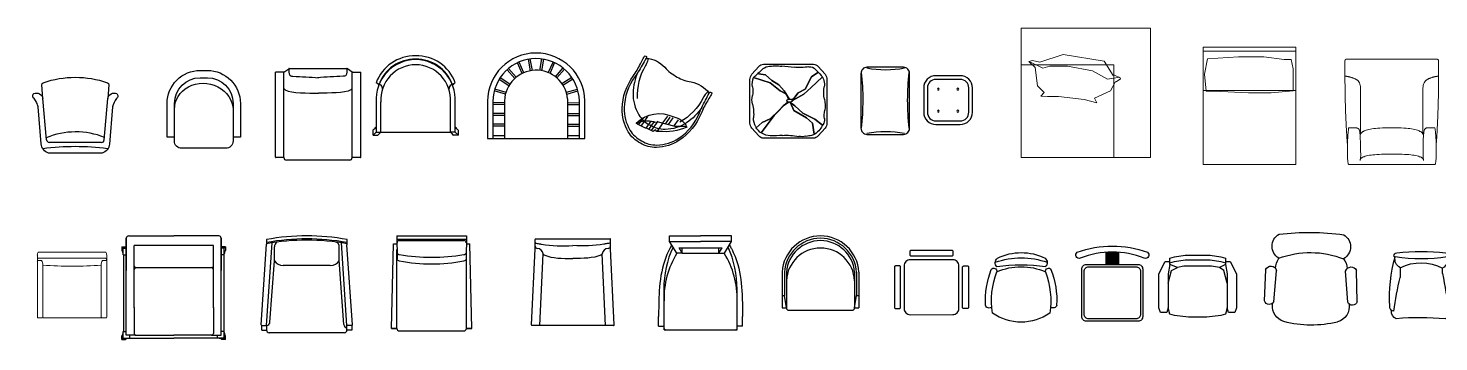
# Model space of a CAD drawing. Header units: millimetres. Extents: x 14385 to 129787, y 107826 to 186798.
# Drawn here: x 54270 to 65846, y 153009 to 155581 of the extents above; entities that cross this region are included whole.
import ezdxf

# ---------------------------------------------------------------- set-up
doc = ezdxf.new("R2010")
doc.units = ezdxf.units.MM
doc.header["$LTSCALE"] = 1000
doc.set_wipeout_variables(frame=1)
doc.layers.add('FF-FURN', color=51, linetype='Continuous')
doc.layers.add('wipess', color=8, linetype='Continuous')

# ---------------------------------------------------------------- blocks, each defined once
blk = doc.blocks.new('CHAIR-650X650')
blk.add_wipeout([(-293, -13), (-293, -16), (-294, -19), (-295, -21), (-298, -25), (-300, -26), (-305, -26), (-307, -25), (-307, -25), (-311, -23), (-313, -21), (-314, -18), (-314, -18), (-314, -14), (-314, -7), (-313, 8), (-312, 23), (-312, 41), (-312, 57), (-311, 68), (-311, 85), (-312, 126), (-314, 153), (-318, 190), (-319, 217), (-319, 243), (-318, 264), (-316, 284), (-314, 298), (-309, 325), (-303, 349), (-296, 373), (-287, 398), (-274, 428), (-266, 445), (-253, 468), (-241, 486), (-225, 507), (-203, 531), (-191, 543), (-161, 567), (-130, 587), (-112, 597), (-86, 607), (-63, 614), (-37, 618), (-12, 620), (17, 620), (44, 618), (62, 615), (85, 609), (110, 600), (135, 587), (159, 572), (178, 558), (201, 538), (219, 519), (234, 501), (243, 489), (252, 476), (264, 457), (277, 432), (286, 413), (298, 380), (308, 346), (313, 326), (317, 305), (320, 284), (323, 260), (324, 241), (324, 213), (323, 200), (321, 173), (317, 133), (316, 109), (316, 89), (316, 68), (317, 59), (317, 31), (318, -5), (319, -14), (319, -18), (317, -21), (315, -24), (311, -26), (309, -26), (305, -25), (303, -24), (300, -22), (299, -20), (298, -16), (298, -12), (291, -15), (282, -19), (274, -22), (264, -25), (255, -27), (245, -29), (234, -31), (222, -32), (214, -33), (206, -33), (197, -33), (182, -32), (170, -31), (155, -28), (139, -24), (128, -21), (118, -17), (109, -15), (100, -12), (86, -9), (68, -5), (53, -3), (35, -1), (21, 0), (2, 0), (-9, 0), (-21, -1), (-33, -2), (-42, -3), (-54, -4), (-62, -6), (-78, -9), (-91, -12), (-97, -14), (-108, -17), (-118, -21), (-126, -23), (-134, -25), (-140, -27), (-154, -30), (-165, -31), (-172, -32), (-182, -33), (-193, -33), (-202, -33), (-213, -33), (-224, -32), (-231, -31), (-248, -27), (-264, -23), (-276, -19), (-281, -18), (-286, -16), (-289, -15), (-292, -13)])
at = {"color": 0, "linetype": 'Continuous'}
blk.add_lwpolyline([(298, -12, -0.192758), (129, -21, 0.085902), (2, 0, 0.08954), (-119, -21, -0.18606), (-293, -13, -0.000264), (-293, -16, -1.061979), (-314, -14, 0.041491), (-314, 1, 0.024434), (-312, 52, 0.045583), (-316, 167, -0.150789), (-266, 445, -0.143435), (-130, 587, -0.142303), (2, 620, -0.142303), (135, 587, -0.143435), (271, 445, -0.150789), (320, 167, 0.045583), (317, 52, 0.024434), (318, 1, 0.041491), (319, -14, -1.061979), (298, -16)], format="xyb", close=True, dxfattribs=at)
at = {"color": 55, "linetype": 'Continuous'}
for points in [[(2, 599, 0.142303), (-124, 568, 0.143435), (-254, 432, 0.150789), (-301, 167, -0.019162), (-297, 121, -0.012092), (-293, -13, -1.061979)], [(298, -12, -0.012078), (302, 121, -0.019162), (306, 167, 0.150789), (258, 432, 0.143435), (129, 568, 0.142303), (2, 599, 2.98005)], [(-297, 121, -0.098813), (-249, 290, -0.143435), (-122, 423, -0.142303), (2, 453, -2.98005)], [(302, 121, 0.098813), (254, 290, 0.143435), (127, 423, 0.142303), (2, 453, 2.98005)]]:
    blk.add_lwpolyline(points, format="xyb", dxfattribs=at)
at = {"color": 53}
blk.add_lwpolyline([(-84, 462), (-70, 471), (-53, 464), (-43, 485), (12, 489, -0.055778), (112, 495, -0.322884), (-133, 300, -0.26527), (-269, 321, -0.13021)], format="xyb", close=True, dxfattribs=at)
at = {"color": 59}
for points in [[(112, 495, -0.169686), (-9, 412), (-18, 412), (-41, 395), (-176, 361), (-246, 322), (-269, 321)], [(-283, -17, 0.173618), (-272, 3, 0.0594), (-269, 44, -0.149572), (-197, 312, 1.755029)], [(288, -17, -0.173618), (277, 3, -0.0594), (274, 44, 0.149572), (202, 312, -1.755029)]]:
    blk.add_lwpolyline(points, format="xyb", dxfattribs=at)
for points in [[(-74, 467), (-82, 384)], [(-28, 486), (-38, 392)], [(-5, 488), (-12, 412)], [(19, 490), (11, 419)], [(65, 495), (56, 399)], [(89, 496), (81, 426)], [(-171, 362), (-178, 301)], [(-126, 373), (-133, 309)], [(-103, 379), (-109, 314)], [(-79, 385), (-86, 317)]]:
    blk.add_lwpolyline(points, dxfattribs=at)
blk = doc.blocks.new('沙发H')
blk.add_wipeout([(-205, 303), (-226, 298), (-233, 293), (-243, 285), (-254, 272), (-293, 229), (-307, 212), (-312, 201), (-316, 179), (-316, 168), (-316, -179), (-315, -189), (-312, -201), (-306, -214), (-297, -225), (-276, -249), (-262, -264), (-254, -273), (-243, -285), (-236, -292), (-226, -298), (-215, -302), (-205, -303), (205, -303), (218, -300), (223, -299), (231, -295), (235, -292), (247, -281), (253, -274), (295, -227), (300, -221), (305, -215), (308, -211), (310, -207), (313, -197), (315, -190), (316, -185), (316, -179), (316, 180), (315, 192), (312, 201), (309, 208), (304, 216), (295, 227), (278, 246), (266, 260), (256, 270), (248, 280), (242, 286), (237, 291), (233, 294), (223, 299), (212, 302), (207, 303), (205, 303)])
at = {"linetype": 'Continuous'}
blk.add_lwpolyline([(-205, 303), (205, 303, -0.219074), (243, 285), (300, 221, -0.190237), (316, 179), (316, -179, -0.180334), (300, -221), (243, -285, -0.206172), (205, -303), (-205, -303, -0.219074), (-243, -285), (-300, -221, -0.190237), (-316, -179), (-316, 179, -0.180334), (-300, 221), (-243, 285, -0.206172), (-205, 303)], format="xyb", close=True, dxfattribs=at)
at = {"color": 59}
for points in [[(240, 235), (189, 199), (136, 100), (80, 70), (44, 23), (26, 10), (44, 23), (80, 70), (136, 100), (189, 199)], [(-287, 194), (-151, 151), (-68, 85), (-16, 57), (0, 17), (-16, 57), (-68, 85), (-151, 151)], [(-247, 226), (-189, 216), (-137, 171), (-80, 134), (-35, 85), (8, 15), (-35, 85), (-80, 134), (-137, 171), (-189, 216)], [(277, 198), (186, 114), (127, 58), (33, 6), (127, 58), (186, 114)], [(-264, -217), (-217, -175), (-149, -143), (-77, -72), (-44, -39), (-1, -7), (-44, -39), (-77, -72), (-149, -143), (-217, -175)], [(-224, -259), (-151, -161), (-116, -116), (-12, -9), (-116, -116), (-151, -161)], [(278, -195), (216, -148), (119, -97), (51, -39), (12, -7), (51, -39), (119, -97), (216, -148)], [(210, -271), (198, -180), (147, -136), (45, -77), (18, -12), (45, -77), (147, -136), (198, -180)]]:
    blk.add_lwpolyline(points, close=True, dxfattribs=at)
at = {"color": 59, "extrusion": (0, 0, -1)}
for centre, major_axis, start_param, end_param in [((-539, 634), (0, 517), 2.385158, 2.508314), ((-539, 634), (0, 517), 2.385158, 2.508314), ((-157, 184), (0, 101), -0.756435, -0.1285), ((-157, 184), (0, 101), -0.756435, -0.1285), ((-102, -288), (0, 578), -0.1285, 0.093813), ((-102, -288), (0, 578), -0.1285, 0.093813), ((283, 4261), (0, 3992), 3.207478, 3.235406), ((283, 4261), (0, 3992), 3.207478, 3.235406), ((89, 1000), (0, 723), 3.020763, 3.207478), ((89, 1000), (0, 723), 3.020763, 3.207478), ((176, 207), (0, 75.2), -0.12083, 0.771697), ((176, 207), (0, 75.2), -0.12083, 0.771697), ((-3246, -3701), (0, 5527), 0.771697, 0.784303), ((-3246, -3701), (0, 5527), 0.771697, 0.784303), ((-188, 143), (0, 121), 4.516718, 5.15177), ((-188, 143), (0, 121), 4.516718, 5.15177), ((-446, 86), (0, 171), 1.375126, 1.806856), ((-446, 86), (0, 171), 1.375126, 1.806856), ((-165, 68), (0, 184), -0.819351, -0.633279), ((-165, 68), (0, 184), -0.819351, -0.633279), ((201, 138), (0, 105), 0.784303, 1.761534), ((201, 138), (0, 105), 0.784303, 1.761534), ((505, 73), (0, 239), 4.477551, 4.903127), ((505, 73), (0, 239), 4.477551, 4.903127), ((-173, 13), (0, 141), 4.45483, 4.948448), ((-173, 13), (0, 141), 4.45483, 4.948448), ((-6, 4), (0, 7.54), 4.649997, 5.309663), ((-6, 4), (0, 7.54), 4.649997, 5.309663), ((-6, 4), (0, 7.54), 3.990331, 4.649997), ((-6, 4), (0, 7.54), 3.990331, 4.649997), ((2, -2), (0, 18.2), -0.973522, -0.552927), ((2, -2), (0, 18.2), -0.973522, -0.552927), ((8, -12), (0, 30), -0.552927, -0.280107), ((8, -12), (0, 30), -0.552927, -0.280107), ((12, -29), (0, 47), -0.280107, -0.062392), ((12, -29), (0, 47), -0.280107, -0.062392), ((12, -29), (0, 47), -0.062392, 0.155324), ((12, -29), (0, 47), -0.062392, 0.155324), ((14, -12), (0, 30), 0.155324, 0.428144), ((14, -12), (0, 30), 0.155324, 0.428144), ((19, -1), (0, 18.2), 0.428144, 0.848739), ((19, -1), (0, 18.2), 0.428144, 0.848739), ((18, 12), (0, 18.2), 2.168071, 2.588665), ((18, 12), (0, 18.2), 2.168071, 2.588665), ((26, 6), (0, 7.54), 0.848739, 1.508405), ((26, 6), (0, 7.54), 0.848739, 1.508405), ((26, 6), (0, 7.54), 1.508405, 2.168071), ((26, 6), (0, 7.54), 1.508405, 2.168071), ((105, -34), (0, 218), 1.335959, 1.756875), ((105, -34), (0, 218), 1.335959, 1.756875), ((-595, -111), (0, 344), 1.313238, 1.6459), ((-595, -111), (0, 344), 1.313238, 1.6459), ((1, 11), (0, 18.2), 3.569737, 3.990331), ((1, 11), (0, 18.2), 3.569737, 3.990331), ((6, 22), (0, 30), 3.296916, 3.569737), ((6, 22), (0, 30), 3.296916, 3.569737), ((8, 38), (0, 47), 3.079201, 3.296916), ((8, 38), (0, 47), 3.079201, 3.296916), ((8, 38), (0, 47), 2.861486, 3.079201), ((8, 38), (0, 47), 2.861486, 3.079201), ((12, 22), (0, 30), 2.588665, 2.861486), ((12, 22), (0, 30), 2.588665, 2.861486), ((512, -119), (0, 242), 4.612258, 4.898467), ((512, -119), (0, 242), 4.612258, 4.898467), ((-181, -145), (0, 117), 4.114968, 4.787493), ((-181, -145), (0, 117), 4.114968, 4.787493), ((-139, -114), (0, 174), 3.682931, 4.114968), ((-139, -114), (0, 174), 3.682931, 4.114968), ((140, -125), (0, 168), 2.251328, 2.603437), ((140, -125), (0, 168), 2.251328, 2.603437), ((-341, 308), (0, 856), 2.195725, 2.251328), ((-341, 308), (0, 856), 2.195725, 2.251328), ((230, -150), (0, 72.5), 1.470666, 2.195725), ((230, -150), (0, 72.5), 1.470666, 2.195725), ((-150, -133), (0, 150), 3.134477, 3.682931), ((-150, -133), (0, 150), 3.134477, 3.682931), ((-163, 1837), (0, 2121), 3.08205, 3.134477), ((-163, 1837), (0, 2121), 3.08205, 3.134477), ((-16, -902), (0, 623), -0.059543, 0.179428), ((-16, -902), (0, 623), -0.059543, 0.179428), ((110, -129), (0, 162), 2.916707, 3.32102), ((110, -129), (0, 162), 2.916707, 3.32102), ((234, -729), (0, 453), -0.224885, -0.10549), ((234, -729), (0, 453), -0.224885, -0.10549), ((184, -208), (0, 70.9), 2.603437, 3.036103), ((184, -208), (0, 70.9), 2.603437, 3.036103)]:
    blk.add_ellipse(centre, major_axis=major_axis, ratio=0.9, start_param=start_param, end_param=end_param, dxfattribs=at)
blk = doc.blocks.new('做成ACAD TuKuai0299')
blk.add_wipeout([(-300, -521), (-299, -221), (-300, -245), (-297, -204), (-292, -183), (-279, -141), (-271, -125), (-250, -89), (-220, -54), (-174, -17), (-153, -4), (-112, 12), (-83, 20), (-50, 25), (-29, 25), (31, 25), (49, 25), (70, 23), (116, 12), (178, -18), (197, -32), (229, -61), (250, -87), (267, -114), (291, -171), (300, -220), (301, -237), (301, -521), (241, -521), (241, -553), (234, -580), (223, -595), (198, -611), (181, -613), (-180, -613), (-210, -604), (-222, -595), (-232, -581), (-238, -566), (-240, -553), (-240, -521)]).dxf.layer = 'wipess'
at = {"linetype": 'Continuous'}
for p, q in [((-29, -35), (31, -35)), ((-240, -553), (-240, -245)), ((241, -245), (241, -553))]:
    blk.add_line(p, q, dxfattribs=at)
blk.add_lwpolyline([(-240, -553), (-240, -521), (-300, -521), (-300, -245, -0.414214), (-29, 25), (31, 25, -0.414214), (301, -245), (301, -521), (241, -521), (241, -553, -0.414214), (181, -613), (-180, -613, -0.414214), (-240, -553, 0)], format="xyb", dxfattribs=at)
at = {"color": 57, "linetype": 'Continuous', "extrusion": (0, 0, -1)}
blk.add_ellipse((1, -296), major_axis=(-239, 29), ratio=0.896011, start_param=-0.134437, end_param=3.007156, dxfattribs=at)
at = {"linetype": 'Continuous', "extrusion": (0, 0, -1)}
for centre, start_param, end_param in [((-29, -245), -1.140515, 0.430281), ((31, -245), 0.430281, 2.001077)]:
    blk.add_ellipse(centre, major_axis=(-88, 191), ratio=1, start_param=start_param, end_param=end_param, dxfattribs=at)
blk = doc.blocks.new('做成ACAD TuKuai0057')
at = {"linetype": 'Continuous'}
blk.add_lwpolyline([(-100, 0), (100, 0, 0.414214), (200, 100), (200, 300, 0.414214), (100, 400), (-100, 400, 0.414214), (-200, 300), (-200, 100, 0.414214)], format="xyb", close=True, dxfattribs=at)
at = {"color": 57, "linetype": 'Continuous'}
blk.add_lwpolyline([(-100, 30), (100, 30, 0.414214), (170, 100), (170, 300, 0.414214), (100, 370), (-100, 370, 0.414214), (-170, 300), (-170, 100, 0.414214)], format="xyb", close=True, dxfattribs=at)
at = {"color": 58, "linetype": 'Continuous'}
for centre, start, end in [((-80, 291), 90, 270), ((-80, 291), 270, 90), ((80, 291), 90, 270), ((80, 291), 270, 90), ((-80, 109), 90, 270), ((-80, 109), 270, 90), ((80, 109), 90, 270), ((80, 109), 270, 90)]:
    blk.add_arc(centre, 7.5, start, end, dxfattribs=at)
blk = doc.blocks.new('做成ACAD TuKuai0297')
blk.add_wipeout([(-250, 532), (-191, 532), (-125, 535), (-59, 540), (16, 547), (76, 555), (122, 562), (152, 567), (161, 564), (176, 555), (186, 543), (193, 531), (196, 520), (196, 514), (197, 510), (196, 504), (201, 501), (205, 499), (212, 491), (216, 484), (218, 478), (220, 463), (225, 422), (228, 395), (229, 372), (230, 358), (231, 336), (232, 294), (231, 258), (231, 239), (230, 222), (228, 198), (227, 183), (225, 163), (222, 136), (219, 116), (215, 93), (213, 81), (212, 76), (210, 62), (212, 62), (214, 62), (217, 60), (219, 58), (220, 56), (220, 53), (219, 46), (218, 42), (215, 37), (212, 34), (208, 31), (201, 28), (194, 26), (186, 25), (171, 22), (140, 17), (127, 15), (114, 13), (91, 10), (77, 8), (66, 7), (50, 5), (32, 3), (22, 2), (9, 1), (0, 0), (-30, -2), (-44, -3), (-66, -5), (-79, -5), (-86, -5), (-93, -6), (-101, -6), (-111, -6), (-128, -7), (-170, -7), (-184, -7), (-200, -7), (-205, -6), (-212, -4), (-220, 2), (-222, 5), (-224, 9), (-225, 12), (-226, 18), (-225, 21), (-223, 23), (-220, 25), (-216, 26), (-227, 56), (-235, 79), (-244, 108), (-250, 128), (-262, 172), (-271, 216), (-278, 249), (-285, 297), (-289, 330), (-292, 366), (-294, 406), (-295, 431), (-294, 442), (-288, 454), (-285, 457), (-282, 461), (-284, 470), (-284, 477), (-284, 484), (-280, 498), (-276, 506), (-271, 515), (-265, 521), (-260, 525), (-256, 528), (-254, 529)])
blk.add_lwpolyline([(-216, 26, 0.370527), (-226, 18, 0.392463), (-200, -7, 0.050605), (198, 27, 0.392463), (220, 56, 0.390035), (210, 62, 0.085016), (219, 471, 0.302708), (196, 504, 0.359248), (152, 567, -0.044846), (-250, 532, 0.359327), (-282, 461, 0.270651), (-295, 427, 0.08502), (-216, 26, -1.327598)], format="xyb")
at = {"linetype": 'Continuous'}
for centre, radius, start, end in [((-266, 446), 22, 90.6473, 137.7044), ((2476, 1094), 2812, 192.8738, 198.6002), ((-142, 51), 78, 120.5445, 198.6923), ((-2012, -24), 1835, 4.4158, 6.9115), ((-2012, -24), 1835, 4.4158, 6.9115), ((-39, 468), 378, 247.7237, 302.5042), ((781, 241), 624, 184.3921, 188.5442), ((781, 241), 624, 184.3921, 188.5442), ((134, 78), 77.5, 348.3173, 66.522), ((119, -1383), 1448, 86.4012, 103.3762)]:
    blk.add_arc(centre, radius, start, end, dxfattribs=at)
for centre, radius, start, end in [((-3314, 618), 3499, 353.0313, 358.1647), ((188, 496), 11.3, 43.0979, 114.4928)]:
    blk.add_arc(centre, radius, start, end)
blk = doc.blocks.new('做成ACAD TuKuai0294')
at = {"linetype": 'Continuous'}
for p, q in [((-321, 592), (-320, 582)), ((-384, 562), (-375, 306)), ((-308, 568), (-286, 314)), ((298, 573), (281, 319)), ((375, 568), (370, 312))]:
    blk.add_line(p, q, dxfattribs=at)
for centre, radius, start, end in [((-189, 604), 132, 106.5812, 185.4726), ((1, -171), 931, 76.7476, 104.1976), ((179, 607), 132, 351.1465, 74.3639), ((-345, 549), 41.6, 26.5157, 161.7564), ((336, 555), 41.6, 19.1887, 154.4295), ((-332, 324), 47.2, 202.629, 347.6063), ((-89, 318), 207, 186.5142, 210.6986), ((143, 306), 151, 323.2133, 355.8254), ((327, 330), 47.2, 193.3389, 338.3162), ((-209, 114), 114, 120.8653, 240.0799), ((-8, 915), 750, 249.6815, 291.2636), ((207, 117), 114, 300.8653, 60.0799), ((-17, 2063), 2063, 263.0633, 277.8818)]:
    blk.add_arc(centre, radius, start, end, dxfattribs=at)
blk = doc.blocks.new('做成ACAD TuKuai0291')
blk.add_wipeout([(-457.2, 228.6), (-457.2, 266.7), (-355.6, 317.5), (-76.2, 317.5), (-38.1, 304.8), (-38.1, 254), (-76.2, 241.3), (-25.4, 228.6), (-12.7, 190.5), (0, 76.2), (0, -76.2), (-12.7, -190.5), (-25.4, -228.6), (-76.2, -241.3), (-38.1, -254), (-38.1, -304.8), (-76.2, -317.5), (-355.6, -317.5), (-457.2, -266.7), (-457.2, -228.6), (-482.6, -228.6), (-495.3, -190.5), (-508, -101.6), (-508, 101.6), (-495.3, 190.5), (-482.6, 228.6)]).dxf.layer = 'wipess'
at = {"linetype": 'Continuous'}
for p, q in [((-431.8, 228.6), (-355.6, 241.3)), ((-279.4, 241.3), (-381, 215.9)), ((-355.6, 241.3), (-76.2, 241.3)), ((-431.8, 228.6), (-457.2, 228.6)), ((-406.4, 165.1), (-431.8, 228.6)), ((-419.1, 114.3), (-406.4, 165.1)), ((-381, 215.9), (-406.4, 165.1)), ((-419.1, -114.3), (-419.1, 114.3)), ((-406.4, -177.8), (-419.1, -114.3)), ((-457.2, -228.6), (-431.8, -228.6)), ((-431.8, -228.6), (-406.4, -177.8)), ((-431.8, -228.6), (-355.6, -241.3)), ((-381, -215.9), (-406.4, -177.8)), ((-279.4, -241.3), (-381, -215.9)), ((-355.6, -241.3), (-76.2, -241.3))]:
    blk.add_line(p, q, dxfattribs=at)
at = {"color": 57, "linetype": 'Continuous'}
for p, q in [((-457.2, 190.5), (-469.9, 101.6)), ((-444.5, 228.6), (-457.2, 190.5)), ((-469.9, 101.6), (-469.9, -101.6)), ((-469.9, -101.6), (-457.2, -190.5)), ((-457.2, -190.5), (-444.5, -228.6))]:
    blk.add_line(p, q, dxfattribs=at)
at = {"linetype": 'Continuous'}
blk.add_lwpolyline([(-457.2, 228.6), (-482.6, 228.6), (-495.3, 190.5), (-508, 101.6), (-508, -101.6), (-495.3, -190.5), (-482.6, -228.6), (-457.2, -228.6), (-457.2, -266.7), (-355.6, -317.5), (-76.2, -317.5), (-38.1, -304.8), (-38.1, -254), (-76.2, -241.3), (-25.4, -228.6), (-12.7, -190.5), (0, -76.2), (0, 76.2), (-12.7, 190.5), (-25.4, 228.6), (-76.2, 241.3), (-38.1, 254), (-38.1, 304.8), (-76.2, 317.5), (-355.6, 317.5), (-457.2, 266.7), (-457.2, 228.6), (-482.6, 228.6)], dxfattribs=at)
blk = doc.blocks.new('做成ACAD TuKuai0016')
at = {"linetype": 'Continuous'}
for centre, radius, start, end in [((285, -287), 404, 99.3025, 170.3845), ((-164, -414), 651, 23.6222, 53.9457), ((290, 83), 28.4, 55.9272, 187.3295), ((-164, -415), 701, 23.6222, 47.985), ((415, 161), 651, 215.7413, 246.0648), ((-24, 24), 490, 290.8812, 338.8059), ((-647, 650), 1388, 306.5434, 323.1436), ((454, -139), 25.3, 214.8767, 12.018), ((464, -228), 45.5, 351.712, 89.9992), ((-85, -289), 28.4, 81.0843, 213.7599), ((415, 161), 701, 221.702, 246.0648), ((96, -96), 436, 288.169, 341.518), ((136, -455), 25.6, 258.145, 53.9846), ((225, -465), 45.5, 179.6879, 277.975)]:
    blk.add_arc(centre, radius, start, end, dxfattribs=at)
at = {"color": 57, "linetype": 'Continuous'}
blk.add_arc((-73, 74), 633, 295.114, 334.573, dxfattribs=at)
blk = doc.blocks.new('做成ACAD TuKuai0273')
at = {"color": 51, "linetype": 'Continuous'}
for points in [[(-165, 3), (165, -3, -0.414214), (175, -13), (174, -43, -0.414214), (164, -53), (-166, -47, -0.414214), (-176, -37), (-175, -7, -0.414214)], [(-185, -527), (165, -533, 0.414214), (216, -484), (223, -134, 0.414214), (174, -83), (-176, -77, 0.414214), (-227, -126), (-234, -476, 0.414214)], [(-307, -134), (-313, -464, 0.414214), (-304, -475), (-274, -475, 0.414214), (-263, -465), (-257, -135, 0.414214), (-267, -125), (-297, -125, 0.414214)], [(302, -145), (296, -475, -0.414214), (286, -485), (256, -485, -0.414214), (246, -475), (252, -145, -0.414214), (263, -135), (293, -135, -0.414214)]]:
    blk.add_lwpolyline(points, format="xyb", close=True, dxfattribs=at)
blk = doc.blocks.new('做成ACAD TuKuai0292')
blk.add_wipeout([(219, 18), (-219, -18), (-263, 7), (-278, 29), (-285, 52), (-336, 352), (-341, 370), (-355, 393), (-366, 407), (-374, 418), (-382, 422), (-386, 432), (-386, 446), (-385, 453), (-380, 458), (-365, 464), (-341, 463), (-328, 458), (-319, 452), (-307, 437), (-302, 424), (-321, 536), (-319, 541), (-314, 550), (-311, 554), (-296, 561), (-236, 583), (-161, 603), (-82, 617), (-29, 622), (18, 623), (91, 619), (190, 604), (215, 598), (223, 591), (227, 582), (227, 564), (227, 525), (227, 499), (228, 468), (233, 488), (243, 502), (252, 509), (261, 514), (277, 518), (283, 518), (299, 515), (307, 503), (309, 494), (307, 484), (299, 474), (285, 447), (279, 433), (273, 403), (273, 327), (273, 276), (273, 186), (273, 126), (272, 85), (266, 65), (258, 50), (249, 39), (240, 30), (228, 23)])
at = {"linetype": 'Continuous'}
for p, q in [((228, 127), (228, 468)), ((-246, 88), (-302, 424)), ((207, 105), (-222, 69))]:
    blk.add_line(p, q, dxfattribs=at)
blk.add_lwpolyline([(219, 18), (-219, -18, -0.299315), (-285, 52), (-336, 352, 0.120262), (-351, 387, -0.002807), (-374, 418, -0.354535), (-386, 432, 0.012381), (-386, 446, -0.27141), (-380, 458, -0.494761), (-302, 424), (-321, 536), (-318, 546), (-311, 554, -0.166175), (215, 598, -0.228626), (227, 582), (228, 468, -0.494761), (299, 515, -0.470775), (299, 474, 0.117416), (273, 403), (273, 98, -0.299315), (219, 18, -0.157804)], format="xyb", dxfattribs=at)
at = {"color": 57, "linetype": 'Continuous'}
for centre, radius, start, end in [((43, -463), 639, 73.1758, 117.1503), ((162, -1944), 2004, 87.1589, 102.3949)]:
    blk.add_arc(centre, radius, start, end, dxfattribs=at)
at = {"linetype": 'Continuous'}
for centre, start, end in [((203, 130), 279.6875, 353.8402), ((-221, 95), 195.7136, 269.8663)]:
    blk.add_arc(centre, 25.3, start, end, dxfattribs=at)
blk = doc.blocks.new('A$C3DA758D3')
at = {"color": 8}
blk.add_wipeout([(-180, -283), (120, -283), (144, -276), (155, -268), (166, -253), (170, -233), (170, 217), (166, 236), (159, 247), (152, 255), (139, 263), (126, 267), (120, 267), (-180, 267), (-193, 265), (-204, 261), (-216, 252), (-222, 244), (-228, 232), (-230, 217), (-230, -233), (-228, -247), (-225, -255), (-219, -264), (-212, -272), (-201, -278)], dxfattribs=at)
at = {"layer": 'FF-FURN'}
blk.add_lwpolyline([(-180, -283), (120, -283, 0.414214), (170, -233), (170, 217, 0.414214), (120, 267), (-180, 267, 0.414214), (-230, 217), (-230, -233, 0.414214)], format="xyb", close=True, dxfattribs=at)
at = {"layer": 'FF-FURN', "color": 57}
for centre, radius, start, end in [((-25, 1050), 803, 258.8563, 280.9359), ((-2184, -1), 1972, 353.2571, 6.5902), ((2123, -1), 1972, 173.4098, 186.7429), ((-25, -1065), 803, 79.0641, 101.1437)]:
    blk.add_arc(centre, radius, start, end, dxfattribs=at)
blk = doc.blocks.new('A$C3AAD7412')
at = {"color": 0}
for p, q in [((-285, 0), (285, 0)), ((-285, 0), (-284, -187)), ((285, 0), (284, -187)), ((-330, -760), (-313, -66)), ((-313, -66), (-285, -66)), ((-285, -26), (285, -26)), ((-285, -760), (-285, -111)), ((285, -66), (313, -66)), ((285, -760), (285, -111)), ((330, -760), (313, -66)), ((-330, -760), (-285, -760)), ((-285, -760), (-330, -760)), ((-265, -780), (265, -780)), ((285, -760), (330, -760)), ((330, -760), (285, -760))]:
    blk.add_line(p, q, dxfattribs=at)
at = {"color": 53}
blk.add_line((-266, -38), (267, -38), dxfattribs=at)
for centre, radius, start, end in [((-266, -56), 18.1, 87.2082, 182.0882), ((266, -56), 18.1, 357.9118, 92.7918), ((-264, -132), 21.2, 191.1688, 266.6565), ((-264, -183), 21.2, 191.1688, 266.6565), ((0, 1418), 1594, 260.4234, 279.5766), ((0, 1157), 1387, 258.981, 281.019), ((264, -132), 21.2, 273.3435, 348.8312), ((264, -183), 21.2, 273.3435, 348.8312)]:
    blk.add_arc(centre, radius, start, end, dxfattribs=at)
at = {"color": 0}
for centre, start, end in [((-265, -760), 180, 270), ((265, -760), 270, 0)]:
    blk.add_arc(centre, 20, start, end, dxfattribs=at)
blk = doc.blocks.new('A$C777804F3')
at = {"color": 0}
for p, q in [((-374, -729), (-330, -67)), ((-330, -30), (-330, -67)), ((-330, -734), (-284, -58)), ((330, -734), (284, -58)), ((330, -30), (330, -73)), ((375, -729), (330, -73)), ((-370, -734), (-330, -734)), ((-370, -774), (-370, -734)), ((-370, -774), (-330, -774)), ((-330, -734), (-330, -774)), ((310, -794), (-310, -794)), ((370, -734), (330, -734)), ((330, -774), (330, -734)), ((370, -774), (330, -774)), ((370, -734), (370, -774))]:
    blk.add_line(p, q, dxfattribs=at)
at = {"color": 53}
for p, q in [((-266, -204), (-266, -90)), ((266, -198), (266, -90)), ((-302, -707), (-266, -204)), ((303, -727), (266, -198)), ((193, -244), (-193, -244))]:
    blk.add_line(p, q, dxfattribs=at)
at = {"color": 0}
for centre, radius, start, end in [((0, -1831), 1831, 79.6152, 100.3848), ((0, -1847), 1822, 79.56, 100.44), ((0, -1844), 1809, 79.4842, 100.5105), ((-369, -729), 5, 177.2281, 270), ((-310, -774), 20, 177.2153, 270), ((310, -774), 20, 270, 2.7847), ((370, -729), 5, 270, 2.7719)]:
    blk.add_arc(centre, radius, start, end, dxfattribs=at)
at = {"color": 53}
for centre, radius, start, end in [((-216, -93), 49.9, 125.6541, 177.0674), ((231, -86), 35, 352.2954, 76.9113), ((-192, -156), 88.3, 212.8695, 268.882), ((192, -156), 88.3, 271.118, 327.1305), ((-331, -705), 29.1, 271.8005, 357.3185), ((333, -725), 29.5, 182.8477, 265.1405)]:
    blk.add_arc(centre, radius, start, end, dxfattribs=at)
blk = doc.blocks.new('A$C573B2EB5')
blk.add_wipeout([(-315, -297), (-315, -590), (-280, -590), (-279, -596), (-274, -604), (-264, -610), (-260, -610), (260, -610), (274, -604), (278, -598), (280, -590), (315, -590), (315, -297), (307, -241), (291, -193), (260, -137), (225, -94), (175, -53), (123, -25), (81, -10), (14, 0), (0, 0), (-29, -1), (-76, -9), (-101, -16), (-126, -26), (-164, -46), (-198, -70), (-222, -91), (-242, -114), (-264, -143), (-279, -169), (-296, -205), (-303, -229), (-309, -252)]).dxf.layer = 'wipess'
at = {"color": 0}
for p, q in [((-315, -297), (-315, -590)), ((-295, -297), (-295, -490)), ((295, -297), (295, -490)), ((315, -297), (315, -590)), ((-315, -490), (-295, -490)), ((-280, -590), (-295, -490)), ((280, -590), (295, -490)), ((295, -490), (315, -490)), ((-315, -590), (-280, -590)), ((-260, -610), (260, -610)), ((280, -590), (315, -590))]:
    blk.add_line(p, q, dxfattribs=at)
at = {"color": 53}
for p, q in [((-280, -297), (-280, -590)), ((280, -297), (280, -590))]:
    blk.add_line(p, q, dxfattribs=at)
at = {"color": 0}
for centre, radius, start, end in [((0, -316), 316, 3.4522, 176.5478), ((0, -316), 296, 3.4522, 176.5478), ((-260, -590), 20, 180, 270), ((260, -590), 20, 270, 0)]:
    blk.add_arc(centre, radius, start, end, dxfattribs=at)
at = {"color": 53}
for centre, radius, start, end in [((0, -320), 281, 4.7906, 175.2094), ((0, -380), 280, 2.5518, 177.4482)]:
    blk.add_arc(centre, radius, start, end, dxfattribs=at)
blk = doc.blocks.new('A$C03006AE7')
at = {"color": 0}
for p, q in [((-255, 0), (0, 0)), ((-255, -45), (-255, 0)), ((255, 0), (0, 0)), ((255, -45), (255, 0)), ((-255, -45), (0, -45)), ((-195, -143), (-255, -45)), ((-177, -99), (177, -99)), ((-150, -143), (-177, -99)), ((-150, -143), (-150, -99)), ((255, -45), (0, -45)), ((150, -143), (177, -99)), ((150, -143), (150, -99)), ((195, -143), (255, -45)), ((-150, -143), (-195, -143)), ((150, -143), (195, -143)), ((-300, -770), (-300, -436)), ((300, -770), (300, -438)), ((-345, -740), (-345, -660)), ((345, -740), (345, -660)), ((345, -740), (345, -660)), ((345, -740), (345, -660)), ((-345, -740), (-300, -740)), ((-300, -770), (300, -770)), ((345, -740), (300, -740)), ((345, -740), (300, -740)), ((345, -740), (300, -740))]:
    blk.add_line(p, q, dxfattribs=at)
at = {"color": 53}
blk.add_line((-150, -143), (150, -143), dxfattribs=at)
at = {"color": 0}
for centre, radius, start, end in [((460, -424), 761, 154.2826, 180.9376), ((-538, -437), 838, 359.9471, 24.3012)]:
    blk.add_arc(centre, radius, start, end, dxfattribs=at)
at = {"color": 53}
for centre, radius, start, end in [((400, -513), 700, 148.1042, 181.6527), ((-400, -513), 700, 358.3473, 31.8958), ((-285, -755), 15.4, 174.2869, 272.1384), ((285, -755), 15.4, 267.8616, 5.7131)]:
    blk.add_arc(centre, radius, start, end, dxfattribs=at)
at = {"color": 0}
for points in [[(-237, -75), (-242, -85), (-271, -135), (-322, -268), (-343, -458), (-344, -600), (-345, -660)], [(237, -75), (242, -85), (271, -135), (322, -268), (343, -458), (344, -600), (345, -660)]]:
    blk.add_open_spline(points, degree=3, knots=[23.428422, 23.428422, 23.428422, 23.428422, 57.875707, 198.882243, 446.395415, 625.459679, 625.459679, 625.459679, 625.459679], dxfattribs=at)
blk = doc.blocks.new('A$C20650B21')
at = {"color": 0}
for p, q in [((-370, 0), (0, 0)), ((370, 0), (0, 0)), ((-390, -18), (-390, -284)), ((-390, -815), (-390, -18)), ((325, -80), (-325, -80)), ((-325, -589), (-325, -80)), ((325, -589), (325, -80)), ((390, -18), (390, -284)), ((390, -815), (390, -18)), ((-310, -815), (-390, -815)), ((310, -815), (390, -815))]:
    blk.add_line(p, q, dxfattribs=at)
at = {"color": 53}
for p, q in [((-425, -90), (-425, -120)), ((-425, -90), (-395, -90)), ((-425, -90), (-415, -100)), ((-415, -100), (-390, -100)), ((-415, -155), (-415, -100)), ((415, -100), (390, -100)), ((425, -90), (395, -90)), ((425, -90), (415, -100)), ((415, -155), (415, -100)), ((425, -90), (425, -120)), ((-415, -155), (-390, -155)), ((-412, -155), (-412, -785)), ((415, -155), (390, -155)), ((412, -155), (412, -785)), ((-310, -260), (310, -260)), ((-415, -840), (-415, -785)), ((-415, -785), (-390, -785)), ((415, -785), (390, -785)), ((415, -840), (415, -785)), ((-425, -850), (-425, -820)), ((-425, -850), (-415, -840)), ((-425, -850), (-395, -850)), ((-415, -840), (0, -840)), ((-415, -840), (-360, -840)), ((-360, -840), (-360, -815)), ((415, -840), (0, -840)), ((360, -840), (360, -815)), ((415, -840), (360, -840)), ((425, -850), (395, -850)), ((425, -850), (415, -840)), ((425, -850), (425, -820))]:
    blk.add_line(p, q, dxfattribs=at)
at = {"color": 0}
for points in [[(-325, -588, 0.004875), (-325, -589), (-325, -799, 0.429978), (-310, -815), (0, -815)], [(325, -588, -0.004875), (325, -589), (325, -799, -0.429978), (310, -815), (0, -815)]]:
    blk.add_lwpolyline(points, format="xyb", dxfattribs=at)
for centre, start, end in [((-370, -20), 90, 172.8339), ((370, -20), 7.1661, 90)]:
    blk.add_arc(centre, 20, start, end, dxfattribs=at)
at = {"color": 53}
for centre, radius, start, end in [((-368, -59), 41, 229.0614, 237.7714), ((368, -59), 41, 302.2286, 310.9386), ((-456, -147), 41, 357.8777, 40.9386), ((456, -147), 41, 139.0614, 182.1223), ((-310, -245), 15, 183.1554, 270), ((-310, -275), 15, 90, 176.8446), ((310, -245), 15, 270, 356.8446), ((310, -275), 15, 3.1554, 90), ((-456, -793), 41, 319.0614, 2.1223), ((456, -793), 41, 177.8777, 220.9386), ((-368, -881), 41, 87.8777, 130.9386), ((368, -881), 41, 49.0614, 92.1223)]:
    blk.add_arc(centre, radius, start, end, dxfattribs=at)
blk = doc.blocks.new('A$C28997CAE')
at = {"color": 53}
for p, q in [((-266, -103), (-266, -103)), ((-112, -169), (-152, -80)), ((-98, -163), (-138, -74)), ((-44, -145), (-62, -51)), ((-29, -143), (-47, -48)), ((-29, -143), (-47, -48)), ((33, -143), (50, -48)), ((33, -143), (50, -48)), ((48, -145), (65, -50)), ((102, -161), (141, -75)), ((116, -167), (154, -81)), ((-222, -269), (-302, -217)), ((-214, -256), (-294, -204)), ((-173, -209), (-236, -137)), ((-161, -199), (-225, -127)), ((160, -195), (224, -122)), ((171, -204), (235, -132)), ((214, -250), (294, -199)), ((222, -263), (302, -211)), ((342, -191), (342, -191)), ((-250, -337), (-342, -310)), ((-245, -323), (-337, -295)), ((250, -322), (341, -295)), ((254, -337), (345, -310)), ((-257, -407), (-353, -406)), ((-257, -422), (-353, -421)), ((261, -407), (356, -406)), ((261, -422), (357, -421)), ((-257, -496), (-353, -496)), ((-257, -511), (-353, -511)), ((261, -496), (357, -496)), ((261, -511), (357, -511)), ((-257, -584), (-353, -584)), ((-257, -599), (-353, -599)), ((-353, -675), (-257, -675)), ((261, -584), (357, -584)), ((261, -599), (357, -599)), ((261, -675), (357, -675))]:
    blk.add_line(p, q, dxfattribs=at)
at = {"color": 0}
for p, q in [((-70, -6), (-70, -6)), ((73, -6), (73, -6)), ((-398, -396), (-398, -700)), ((-353, -397), (-353, -700)), ((-257, -391), (-257, -700)), ((261, -700), (261, -375)), ((357, -700), (357, -392)), ((402, -700), (402, -392))]:
    blk.add_line(p, q, dxfattribs=at)
blk.add_line((-398, -700), (402, -700))
for centre, radius, start, end in [((2, -400), 400, 1.139, 179.3585), ((2, -400), 355, 1.3443, 179.5199), ((2, -401), 260, 5.6512, 177.7824)]:
    blk.add_arc(centre, radius, start, end, dxfattribs=at)
blk = doc.blocks.new('A$C543F6052')
at = {"linetype": 'Continuous'}
blk.add_lwpolyline([(-336, 272, -0.1756), (239, 272, -0.890046), (214, 222, 0.193325), (-311, 222, -0.890046), (-336, 272, -31.646742)], format="xyb", dxfattribs=at)
blk.add_lwpolyline([(-99, 270), (2, 270), (2, 171), (-99, 171)], close=True, dxfattribs=at)
blk.add_lwpolyline([(164, -294), (-261, -294, -0.414214), (-299, -256), (-299, 133, -0.414214), (-261, 171), (164, 171, -0.414214), (201, 133), (201, -256, -0.414214)], format="xyb", close=True, dxfattribs=at)
at = {"color": 57, "linetype": 'Continuous'}
blk.add_lwpolyline([(145, -275), (-242, -275, -0.414214), (-280, -237), (-280, 114, -0.414214), (-242, 152), (145, 152, -0.414214), (183, 114), (183, -237, -0.414214)], format="xyb", close=True, dxfattribs=at)
blk.add_solid([(-99, 171), (2, 171), (-99, 270), (2, 270)], dxfattribs=at)
blk = doc.blocks.new('A$C078B7922')
for p, q in [((-293, -328), (-293, 368)), ((-223, 368), (-293, 368)), ((-223, 368), (-184, 395)), ((-223, -333), (-223, 368)), ((-179, 397), (293, 397)), ((337, 368), (298, 395)), ((337, -333), (337, 368)), ((337, 368), (407, 368)), ((407, -328), (407, 368)), ((-223, -333), (-288, -333)), ((402, -333), (337, -333)), ((317, -353), (-203, -353))]:
    blk.add_line(p, q)
for centre, radius, start, end in [((-179, 387), 10, 90, 119.4706), ((-111, 377), 71.9, 164.0818, 208.9786), ((225, 377), 71.9, 331.0214, 15.9182), ((293, 387), 10, 60.5294, 90), ((-288, -328), 5, 180.0115, 270), ((-203, -333), 20, 180.0107, 270), ((317, -333), 20, 270, 359.9886), ((402, -328), 5, 270, 359.9886)]:
    blk.add_arc(centre, radius, start, end)
for points in [[(-223, 233), (-217, 224), (-164, 196), (-24, 196), (62, 197)], [(337, 233), (330, 224), (278, 196), (148, 196), (62, 197)]]:
    blk.add_open_spline(points, degree=3, knots=[32.168398, 32.168398, 32.168398, 32.168398, 40.154748, 241.28285, 241.28285, 241.28285, 241.28285])
for points in [[(-174, 342), (-160, 335), (-150, 334), (62, 322)], [(288, 342), (274, 335), (264, 334), (52, 322)]]:
    blk.add_spline(points, degree=3)
blk = doc.blocks.new('A$C318D677B')
blk.add_wipeout([(-516, 586), (-516, -474), (544, -474), (544, 586)]).dxf.layer = 'wipess'
at = {"linetype": 'Continuous', "lineweight": 9}
for p, q in [((244, 286), (-516, 286)), ((244, -474), (244, 286))]:
    blk.add_line(p, q, dxfattribs=at)
at = {"color": 45, "linetype": 'Continuous', "lineweight": 5}
for p, q in [((-339, 259), (-441, 308)), ((-283, 276), (-339, 259)), ((-136, 274), (-283, 276)), ((68, 236), (-136, 274)), ((191, 167), (68, 236)), ((293, 184), (191, 167))]:
    blk.add_line(p, q, dxfattribs=at)
at = {"linetype": 'Continuous', "lineweight": 9}
blk.add_lwpolyline([(-516, -474), (544, -474), (544, 586), (-516, 586)], close=True, dxfattribs=at)
at = {"color": 45, "linetype": 'Continuous', "lineweight": 5}
for points in [[(257, 144), (255, 144), (215, 73), (86, 13), (104, -25), (0, 0), (-210, 27), (-302, 27), (-355, 28), (-328, 60), (-382, 114), (-401, 264), (-455, 313), (-424, 320), (-365, 307), (-173, 371), (163, 315)], [(163, 315), (239, 199), (242, 200)], [(242, 199), (243, 200), (248, 201), (296, 180), (297, 172), (262, 147), (261, 152)]]:
    blk.add_lwpolyline(points, dxfattribs=at)
blk = doc.blocks.new('A$C38C36C30')
at = {"color": 0}
for p, q in [((-278, 329), (-278, 405)), ((-276, 409), (339, 409)), ((342, 329), (342, 405)), ((-308, -296), (-278, 329)), ((-238, -301), (-210, 287)), ((301, -301), (273, 286)), ((372, -296), (342, 329)), ((367, -301), (-303, -301))]:
    blk.add_line(p, q, dxfattribs=at)
for centre, radius, start, end in [((-275, 406), 3.16, 98.2576, 191.2119), ((-256, 353), 22, 189.3095, 265.4239), ((320, 353), 22, 274.5761, 350.6905), ((339, 406), 3.16, 348.7881, 81.7424), ((-263, 278), 53.9, 9.9871, 85.2392), ((326, 278), 53.9, 94.7608, 170.0129), ((-303, -296), 5, 177.7364, 270), ((367, -296), 5, 270, 2.2636)]:
    blk.add_arc(centre, radius, start, end, dxfattribs=at)
at = {"color": 53}
for centre, start, end in [((-266, 386), 182.399, 254.7613), ((330, 386), 285.2387, 357.601)]:
    blk.add_arc(centre, 12.2, start, end, dxfattribs=at)
for points in [[(-269, 374), (-234, 368), (-224, 366), (32, 354)], [(333, 374), (298, 368), (288, 366), (32, 354)]]:
    blk.add_spline(points, degree=3, dxfattribs=at)
for points in [[(-210, 285), (-203, 277), (-139, 249), (-54, 249), (32, 249)], [(273, 285), (267, 277), (203, 249), (116, 249), (32, 249)]]:
    blk.add_open_spline(points, degree=3, knots=[32.168398, 32.168398, 32.168398, 32.168398, 40.154748, 241.28285, 241.28285, 241.28285, 241.28285], dxfattribs=at)
blk = doc.blocks.new('A$C53AF592B')
at = {"color": 53}
for p, q in [((-214, 79), (-255, 96)), ((354, 79), (395, 96)), ((-280, -332), (-255, -307)), ((420, -332), (395, -307))]:
    blk.add_line(p, q, dxfattribs=at)
at = {"color": 0}
for p, q in [((370, 86), (395, 96)), ((-255, -62), (-255, -307)), ((-215, -307), (-215, -59)), ((355, -307), (355, -59)), ((395, -307), (395, -38)), ((-280, -332), (-280, -292)), ((420, -332), (420, -292))]:
    blk.add_line(p, q, dxfattribs=at)
for p, q in [((-280, -332), (-240, -332)), ((-255, -307), (-215, -307)), ((-220, -307), (359, -307)), ((395, -307), (355, -307)), ((420, -332), (380, -332))]:
    blk.add_line(p, q)
for centre, radius, start, end in [((73, -41), 329, 90.656, 183.5786), ((62, -20), 338, 88.6916, 159.9767), ((72, -42), 288, 90.5036, 183.82), ((77, -19), 338, 20.0102, 91.3074), ((66, -41), 329, 356.4087, 89.3415), ((67, -42), 288, 356.1655, 89.4936), ((-255, 73), 21.6, 10.3611, 55.1199), ((395, 73), 21.6, 124.8801, 169.5163), ((507, -1055), 1097, 134.0466, 135.8925), ((-368, -1055), 1097, 44.1075, 45.9534)]:
    blk.add_arc(centre, radius, start, end, dxfattribs=at)
at = {"color": 53}
for centre, radius, start, end in [((62, -20), 311, 88.5856, 160.2129), ((77, -20), 311, 19.7729, 91.4132), ((-259, 44), 56.7, 1.2511, 37.6951), ((399, 44), 56.7, 142.3049, 178.6806)]:
    blk.add_arc(centre, radius, start, end, dxfattribs=at)
for centre, start, end in [((-1004, 456), 314.1075, 315.9534), ((1143, 456), 224.0466, 225.8925)]:
    blk.add_arc(centre, 1097, start, end)
blk = doc.blocks.new('A$C103D631F')
blk.add_wipeout([(-294, 169), (-297, 163), (-301, 154), (-302, 146), (-301, -366), (-300, -369), (-296, -371), (-261, -371), (-259, -370), (-258, -369), (-256, -366), (-256, -368), (-254, -370), (-251, -371), (219, -371), (221, -370), (222, -369), (223, -368), (224, -366), (224, -368), (225, -369), (227, -370), (229, -371), (264, -371), (267, -369), (268, -368), (269, -366), (269, 146), (267, 157), (264, 164), (261, 169)]).dxf.layer = 'wipess'
at = {"linetype": 'Continuous', "lineweight": 9}
for p, q in [((-301, -366), (-301, 144)), ((-294, 169), (261, 169)), ((269, 144), (269, -366))]:
    blk.add_line(p, q, dxfattribs=at)
at = {"linetype": 'Continuous', "lineweight": 5}
for p, q in [((-301, 144), (-301, 100)), ((-294, 169), (261, 169)), ((269, 144), (269, 100)), ((-301, -366), (-301, 100)), ((-301, 100), (-266, 100)), ((-256, -366), (-256, 61)), ((224, -366), (224, 61)), ((269, 100), (234, 100)), ((269, -366), (269, 100)), ((-296, -371), (-261, -371)), ((-251, -371), (219, -371)), ((264, -371), (229, -371))]:
    blk.add_line(p, q, dxfattribs=at)
at = {"color": 55, "linetype": 'Continuous', "lineweight": 5}
blk.add_line((-294, 119), (261, 119), dxfattribs=at)
at = {"linetype": 'Continuous', "lineweight": 5}
for centre, radius, start, end in [((-264, 146), 37.2, 141.863, 183.1746), ((231, 146), 37.2, 356.8474, 38.1374), ((-335, 62), 78.7, 359.5625, 29.2017), ((-16, 3553), 3500, 266.0678, 273.9317), ((302, 62), 78.7, 150.7934, 180.4324), ((-296, -366), 5, 180.081, 269.919), ((-261, -366), 5, 270.081, 0.081), ((-251, -366), 5, 180.081, 269.919), ((219, -366), 5.01, 270, 0), ((229, -366), 5, 180.081, 270.081), ((264, -366), 5.01, 270, 0)]:
    blk.add_arc(centre, radius, start, end, dxfattribs=at)
at = {"color": 55, "linetype": 'Continuous', "lineweight": 5}
for centre, start, end in [((-264, 96), 141.863, 183.1746), ((231, 96), 356.8256, 38.1376)]:
    blk.add_arc(centre, 37.2, start, end, dxfattribs=at)
blk = doc.blocks.new('45')
at = {"linetype": 'Continuous', "lineweight": 5}
for p, q in [((0, -63), (0, 63)), ((15, 77), (384, 77)), ((753, 77), (384, 77)), ((768, -63), (768, 63)), ((645, -786), (124, -786))]:
    blk.add_line(p, q, dxfattribs=at)
for points in [[(0, 63), (0, 67), (4, 74), (11, 77), (15, 77)], [(768, 63), (768, 67), (764, 74), (757, 77), (753, 77)], [(15, -552), (0, -317), (0, -63)], [(0, -63), (30, -63), (128, -102), (128, -225), (128, -537)], [(768, -63), (738, -63), (640, -102), (640, -225), (640, -537)], [(754, -552), (768, -317), (768, -63)], [(21, -628), (18, -595), (15, -552)], [(31, -486), (20, -553), (20, -786), (42, -786), (124, -786)], [(738, -486), (749, -553), (749, -786), (727, -786), (645, -786)], [(748, -628), (751, -595), (754, -552)]]:
    blk.add_open_spline(points, degree=2, dxfattribs=at)
for points, knots in [([(31, -486), (91, -486), (99, -486), (128, -506), (129, -715), (129, -730), (124, -753)], [0, 0, 0, 1, 2, 3, 3, 4, 4, 4]), ([(124, -551), (128, -486), (363, -486), (374, -486), (384, -486)], [0, 0, 0, 1, 1, 2, 2, 2]), ([(644, -551), (640, -486), (406, -486), (395, -486), (384, -486)], [0, 0, 0, 1, 1, 2, 2, 2]), ([(738, -486), (678, -486), (670, -486), (640, -506), (641, -715), (641, -730), (645, -753)], [0, 0, 0, 1, 2, 3, 3, 4, 4, 4]), ([(124, -753), (124, -702), (363, -702), (374, -702), (385, -702)], [0, 0, 0, 1, 1, 2, 2, 2]), ([(645, -753), (645, -702), (407, -702), (396, -702), (385, -702)], [0, 0, 0, 1, 1, 2, 2, 2])]:
    blk.add_open_spline(points, degree=2, knots=knots, dxfattribs=at)
blk = doc.blocks.new('Group-308')
blk.add_wipeout([(1437, 2298), (1437, 1538), (2397, 1538), (2397, 2298)]).dxf.layer = 'wipess'
at = {"linetype": 'Continuous', "lineweight": 5}
blk.add_line((1790, 1538), (1790, 2298), dxfattribs=at)
for points in [[(1437, 1538), (1437, 2298), (2397, 2298), (2397, 1538)], [(1437, 1538), (1437, 2298), (1469, 2298), (1469, 1538)]]:
    blk.add_lwpolyline(points, close=True, dxfattribs=at)
at = {"color": 55, "linetype": 'Continuous', "lineweight": 5}
blk.add_lwpolyline([(1516, 1829), (1516, 2035), (1536, 2203), (1536, 2261), (1614, 2277), (1724, 2277), (1793, 2277), (1811, 2095), (1811, 1910), (1797, 1626), (1797, 1563), (1658, 1550), (1532, 1573)], close=True, dxfattribs=at)

msp = doc.modelspace()

# ---------------------------------------------------------------- block references
at = {"layer": 'FF-FURN'}
for name, p in [('A$C318D677B', (62936.1, 154994.9)), ('A$C53AF592B', (57380.2, 155035.7)), ('A$C28997CAE', (58436.4, 155377.1)), ('A$C078B7922', (56591.5, 154852.4)), ('45', (65076.4, 155250)), ('A$C20650B21', (55464.4, 153877.7)), ('A$C777804F3', (56556.2, 153877.7)), ('A$C3AAD7412', (57580.8, 153877.7)), ('A$C38C36C30', (58707.2, 153443.7)), ('A$C03006AE7', (59788, 153877.7)), ('A$C573B2EB5', (60772.2, 153877.7)), ('A$C103D631F', (54645.9, 153576.1)), ('A$C543F6052', (63215.5, 153472.1))]:
    msp.add_blockref(name, p, dxfattribs=at)
at = {"layer": 'FF-FURN', "linetype": 'Continuous'}
for name, p, rotation in [('CHAIR-650X650', (59596.6, 155179.6), 150.9864634738635), ('做成ACAD TuKuai0292', (54656.6, 154556.2), 355.2231098553888), ('做成ACAD TuKuai0273', (61683.3, 153761.5, 508.2), 1.03632533007156)]:
    msp.add_blockref(name, p, dxfattribs=dict(at, rotation=rotation))
at = {"layer": 'FF-FURN', "rotation": 269.9999999999945}
msp.add_blockref('Group-308', (62374.7, 156861.1), dxfattribs=at)
at = {"layer": 'FF-FURN', "linetype": 'Continuous'}
for name, p in [('沙发H', (60509.2, 154981.9)), ('A$C3DA758D3', (61333.7, 154993.3)), ('做成ACAD TuKuai0299', (55710, 155209.1)), ('做成ACAD TuKuai0057', (61819.2, 154791.1))]:
    msp.add_blockref(name, p, dxfattribs=at)
at = {"layer": 'FF-FURN', "linetype": 'Continuous', "xscale": -1}
for name, p, rotation in [('做成ACAD TuKuai0016', (62419.2, 153168.9), 224.8435086922966), ('做成ACAD TuKuai0294', (64801, 153906), 180), ('做成ACAD TuKuai0297', (65701.9, 153749.1), 184.7934237211255), ('做成ACAD TuKuai0291', (63867.6, 153211.5), 90)]:
    msp.add_blockref(name, p, dxfattribs=dict(at, rotation=rotation))

# ---------------------------------------------------------------- next in the draw order: block references
at = {"layer": 'FF-FURN', "linetype": 'Continuous', "rotation": 150.9864634738635}
msp.add_blockref('CHAIR-650X650', (59596.6, 155179.6), dxfattribs=at)

# ---------------------------------------------------------------- next in the draw order: block references
msp.add_blockref('CHAIR-650X650', (59596.6, 155179.6), dxfattribs=at)

# ---------------------------------------------------------------- next in the draw order: block references
msp.add_blockref('CHAIR-650X650', (59596.6, 155179.6), dxfattribs=at)

doc.saveas('drawing.dxf')
